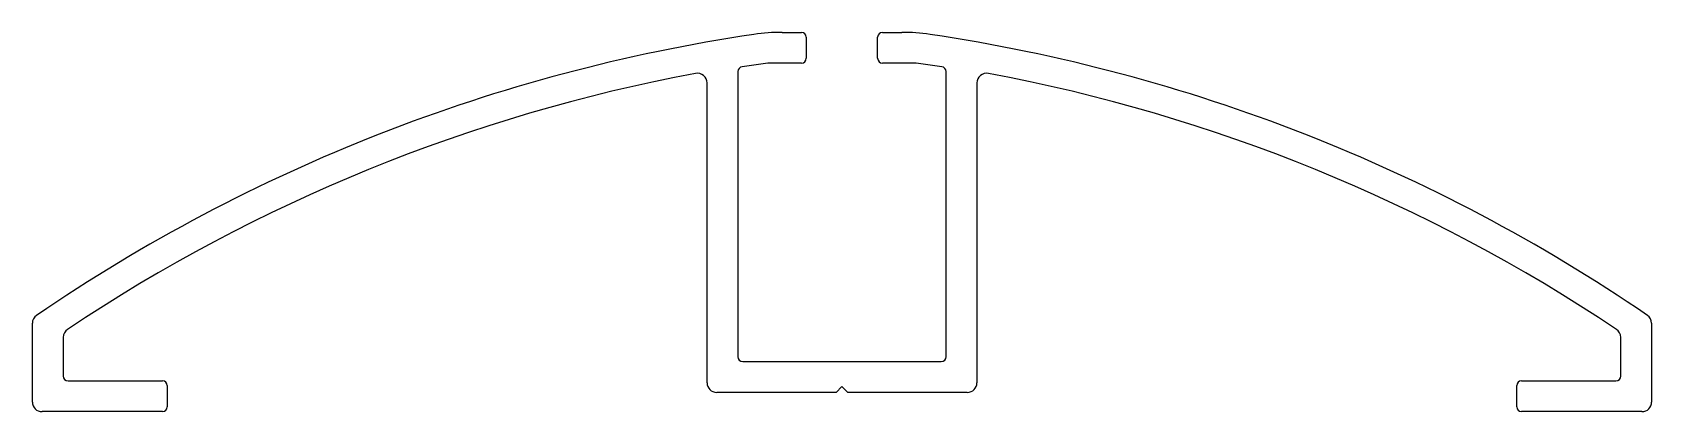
# Model space of a CAD drawing. Extents: x 2302.8 to 2386.8, y 1161.3 to 1181.
import ezdxf

# ---------------------------------------------------------------- set-up
doc = ezdxf.new("R2010")
doc.units = 0
doc.layers.get('0').update_dxf_attribs({"linetype": 'CONTINUOUS'})

msp = doc.modelspace()

# ---------------------------------------------------------------- linework, layer by layer
for p, q in [((2341.652, 1181.048), (2342.652, 1181.048)), ((2346.852, 1181.048), (2347.852, 1181.048)), ((2342.902, 1180.798), (2342.902, 1179.698)), ((2346.602, 1179.698), (2346.602, 1180.798)), ((2340.902, 1179.448), (2339.568, 1179.26)), ((2342.652, 1179.448), (2340.902, 1179.448)), ((2348.602, 1179.448), (2346.852, 1179.448)), ((2349.937, 1179.26), (2348.602, 1179.448)), ((2339.352, 1179.012), (2339.352, 1164.198)), ((2350.152, 1164.198), (2350.152, 1179.012)), ((2337.752, 1162.848), (2337.752, 1178.421)), ((2351.752, 1178.421), (2351.752, 1162.848)), ((2302.752, 1161.848), (2302.752, 1165.935)), ((2386.752, 1165.935), (2386.752, 1161.848)), ((2304.352, 1165.207), (2304.352, 1163.198)), ((2385.152, 1163.198), (2385.152, 1165.207)), ((2339.602, 1163.948), (2349.902, 1163.948)), ((2304.602, 1162.948), (2309.502, 1162.948)), ((2309.752, 1162.698), (2309.752, 1161.598)), ((2344.752, 1162.648), (2344.452, 1162.348)), ((2345.052, 1162.348), (2344.752, 1162.648)), ((2379.752, 1161.598), (2379.752, 1162.698)), ((2380.002, 1162.948), (2384.902, 1162.948)), ((2344.452, 1162.348), (2338.252, 1162.348)), ((2351.252, 1162.348), (2345.052, 1162.348)), ((2309.502, 1161.348), (2303.252, 1161.348)), ((2386.252, 1161.348), (2380.002, 1161.348))]:
    msp.add_line(p, q)
for centre, radius, start, end in [((2341.652, 1171.048), 10, 90, 98.4315), ((2342.652, 1180.798), 0.25, 0, 90), ((2346.852, 1180.798), 0.25, 90, 180), ((2347.852, 1171.048), 10, 81.5685, 90), ((2353.236, 1092.901), 89, 98.4315, 124.3874), ((2336.269, 1092.901), 89, 55.6126, 81.5685), ((2342.652, 1179.698), 0.25, 270, 0), ((2346.852, 1179.698), 0.25, 180, 270), ((2353.236, 1092.901), 87.5, 100.58643, 123.78875), ((2337.252, 1178.421), 0.5, 0, 100.58643), ((2339.602, 1179.012), 0.25, 98, 180), ((2349.902, 1179.012), 0.25, 0, 82), ((2352.252, 1178.421), 0.5, 79.41357, 180), ((2336.269, 1092.901), 87.5, 56.21125, 79.41357), ((2303.252, 1165.935), 0.5, 124.3874, 180), ((2386.252, 1165.935), 0.5, 0, 55.6126), ((2304.852, 1165.207), 0.5, 123.78875, 180), ((2384.652, 1165.207), 0.5, 0, 56.21125), ((2339.602, 1164.198), 0.25, 180, 270), ((2349.902, 1164.198), 0.25, 270, 0), ((2304.602, 1163.198), 0.25, 180, 270), ((2309.502, 1162.698), 0.25, 0, 90), ((2338.252, 1162.848), 0.5, 180, 270), ((2351.252, 1162.848), 0.5, 270, 0), ((2380.002, 1162.698), 0.25, 90, 180), ((2384.902, 1163.198), 0.25, 270, 0), ((2303.252, 1161.848), 0.5, 180, 270), ((2386.252, 1161.848), 0.5, 270, 0), ((2309.502, 1161.598), 0.25, 270, 0), ((2380.002, 1161.598), 0.25, 180, 270)]:
    msp.add_arc(centre, radius, start, end)

doc.saveas('drawing.dxf')
